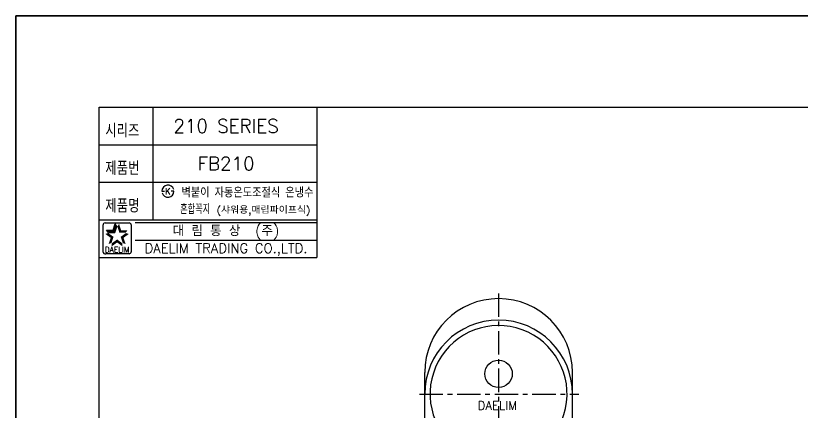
# Model space of a CAD drawing. Extents: x 7099 to 7693, y -10746 to -10326.
# Drawn here: x 7099.2 to 7391.9, y -10473.5 to -10325.9 of the extents above; entities that cross this region are included whole.
import ezdxf
from ezdxf.enums import TextEntityAlignment as Align

# ---------------------------------------------------------------- set-up
doc = ezdxf.new("R2010")
doc.units = 0
doc.header["$LTSCALE"] = 7
doc.header["$MEASUREMENT"] = 0
doc.linetypes.add('CENTER', pattern=[2, 1.25, -0.25, 0.25, -0.25])
doc.layers.get('0').update_dxf_attribs({"color": 2, "linetype": 'CONTINUOUS'})
for name, color, linetype in [('CL', 2, 'CENTER'), ('D', 2, 'CONTINUOUS'), ('DIM', 2, 'CONTINUOUS'), ('DWG', 7, 'CONTINUOUS'), ('TXT', 5, 'CONTINUOUS')]:
    doc.layers.add(name, color=color, linetype=linetype)
doc.styles.add('GHS', font='romans', dxfattribs={"bigfont": 'ghs'})
doc.styles.add('ROMANS', font='romans')
doc.styles.add('ROMANT', font='romant')

msp = doc.modelspace()

# ---------------------------------------------------------------- linework, layer by layer
for p, q in [((7693.17, -10325.93), (7099.17, -10325.93)), ((7099.17, -10325.93), (7693.17, -10325.93)), ((7099.17, -10745.93), (7099.17, -10325.93))]:
    msp.add_line(p, q)
at = {"color": 4}
for p, q in [((7130.17, -10359.93), (7679.17, -10359.93)), ((7130.17, -10734.93), (7130.17, -10359.93))]:
    msp.add_line(p, q, dxfattribs=at)
at = {"color": 7}
for p, q in [((7150.17, -10359.93), (7150.17, -10401.93)), ((7211.17, -10359.93), (7211.17, -10415.93)), ((7130.17, -10373.93), (7211.17, -10373.93)), ((7130.17, -10387.93), (7211.17, -10387.93)), ((7130.17, -10401.93), (7211.17, -10401.93)), ((7130.17, -10415.93), (7211.17, -10415.93))]:
    msp.add_line(p, q, dxfattribs=at)
at = {"color": 2, "linetype": 'Continuous'}
for p, q in [((7132.4, -10403.05), (7141.4, -10403.05)), ((7143.67, -10402.93), (7211.17, -10402.93)), ((7131.65, -10413.8), (7131.65, -10403.8)), ((7142.15, -10403.8), (7142.15, -10413.8)), ((7143.67, -10409.43), (7211.17, -10409.43)), ((7141.4, -10414.55), (7132.65, -10414.55))]:
    msp.add_line(p, q, dxfattribs=at)
at = {"color": 2}
for p, q in [((7132.98, -10405.75), (7135.41, -10405.75)), ((7133.65, -10406.67), (7132.98, -10405.75)), ((7135.41, -10405.75), (7136.16, -10403.44)), ((7136.07, -10406.67), (7136.82, -10404.36)), ((7136.82, -10404.36), (7136.16, -10403.44)), ((7133.65, -10406.67), (7136.07, -10406.67))]:
    msp.add_line(p, q, dxfattribs=at)
at = {"color": 2, "linetype": 'Continuous'}
for centre, radius, start, end in [((7132.4, -10403.8), 0.75, 90, 180), ((7141.4, -10403.8), 0.75, 0, 90), ((7132.52, -10413.67), 0.884, 188.1301, 278.1301), ((7141.4, -10413.8), 0.75, 270, 0)]:
    msp.add_arc(centre, radius, start, end, dxfattribs=at)
at = {"color": 2}
for points in [[(7132.98, -10405.75), (7133.65, -10406.67), (7135.41, -10405.75), (7136.07, -10406.67)], [(7135.41, -10405.75), (7136.07, -10406.67), (7136.16, -10403.44), (7136.82, -10404.36)], [(7137.64, -10403.44), (7136.97, -10404.36), (7138.38, -10405.75), (7137.72, -10406.67)], [(7138.38, -10405.75), (7137.72, -10406.67), (7140.81, -10405.75), (7140.14, -10406.67)], [(7134.49, -10408.58), (7135.56, -10408.23), (7132.53, -10407.16), (7133.6, -10406.81)], [(7133.74, -10410.89), (7134.81, -10410.54), (7134.49, -10408.58), (7135.56, -10408.23)], [(7136.9, -10410.33), (7136.9, -10409.2), (7134.93, -10411.76), (7134.93, -10410.63)], [(7138.86, -10411.76), (7138.86, -10410.63), (7136.9, -10410.33), (7136.9, -10409.2)], [(7141.27, -10407.16), (7140.19, -10406.81), (7139.3, -10408.58), (7138.23, -10408.23)], [(7139.3, -10408.58), (7138.23, -10408.23), (7140.05, -10410.89), (7138.98, -10410.54)]]:
    msp.add_solid(points, dxfattribs=at)
at = {"layer": 'CL'}
msp.add_line((7278.87, -10429.28), (7278.87, -10658.73), dxfattribs=at)
at = {"layer": 'D', "linetype": 'CENTER'}
msp.add_line((7249.42, -10466.73), (7308.72, -10466.73), dxfattribs=at)
at = {"layer": 'DIM'}
for p, q in [((7099.17, -10325.93), (7099.17, -10745.93)), ((7153.55, -10391.25), (7154.05, -10391.25)), ((7154.05, -10391.25), (7154.55, -10391.25)), ((7157.55, -10391.25), (7157.05, -10391.25)), ((7158.05, -10391.25), (7157.55, -10391.25))]:
    msp.add_line(p, q, dxfattribs=at)
for start, end in [(15, 180), (195, 0)]:
    msp.add_arc((7155.8, -10391.25), 2.25, start, end, dxfattribs=at)
at = {"layer": 'DWG'}
for p, q in [((7251.37, -10475.69), (7251.37, -10458.73)), ((7306.37, -10475.69), (7306.37, -10458.73))]:
    msp.add_line(p, q, dxfattribs=at)
msp.add_circle((7278.87, -10459.23), 5.1, dxfattribs=at)
for centre, radius, start, end in [((7278.87, -10458.73), 27.5, 0, 180), ((7278.87, -10466.73), 27.5, 0, 180), ((7278.87, -10466.73), 25.5, 265.9104, 233.5675), ((7316.37, -10470.86), 10, 180, 180)]:
    msp.add_arc(centre, radius, start, end, dxfattribs=at)
at = {"layer": 'TXT', "color": 2}
msp.add_line((7099.17, -10622.93), (7099.17, -10325.93), dxfattribs=at)

# ---------------------------------------------------------------- texts
at = {"color": 7, "style": 'GHS'}
for s, p in [('210 SERIES', (7177.45, -10366.96)), ('FB210', (7177.45, -10380.96))]:
    msp.add_text(s, height=5, dxfattribs=at).set_placement(p, align=Align.MIDDLE)
at = {"style": 'GHS'}
for s, width, p, p2 in [('벽붙이 자동온도조절식 온냉수', 0.721231, (7160.83, -10393.55), (7209.97, -10393.55)), ('혼합꼭지', 0.630612, (7160.34, -10399.76), (7171.55, -10399.76))]:
    msp.add_text(s, height=3.5, dxfattribs=dict(at, width=width)).set_placement(p, p2, align=Align.FIT)
msp.add_text('(샤워용,매립파이프식)', height=2.5, dxfattribs=at).set_placement((7173.99, -10399.55), (7208.79, -10399.55), align=Align.FIT)
at = {"color": 7, "linetype": 'Continuous'}
for s, height, style, p in [('대 림 통 상  (주)', 4, 'GHS', (7177.43, -10406.24)), ('DAELIM TRADING CO.,LTD.', 3.6, 'ROMANS', (7177.43, -10413.01))]:
    msp.add_text(s, height=height, dxfattribs=dict(at, style=style)).set_placement(p, align=Align.MIDDLE)
at = {"color": 2, "linetype": 'Continuous', "style": 'ROMANS'}
msp.add_text('DAELIM', height=2, dxfattribs=at).set_placement((7136.9, -10414), align=Align.CENTER)
at = {"layer": 'DIM', "style": 'GHS', "width": 0.8}
for s, p in [('시리즈', (7132.51, -10371.2)), ('제품번', (7132.51, -10385.2)), ('제품명', (7132.51, -10399.2))]:
    msp.add_text(s, height=5, dxfattribs=at).set_placement(p)
at = {"layer": 'DIM', "style": 'GHS'}
msp.add_text('K', height=2.39, dxfattribs=at).set_placement((7155.8, -10391.25), align=Align.MIDDLE)
at = {"layer": 'DWG', "style": 'ROMANT'}
msp.add_text('DAELIM', height=3.2, dxfattribs=at).set_placement((7278.42, -10471), align=Align.MIDDLE)

doc.saveas('drawing.dxf')
